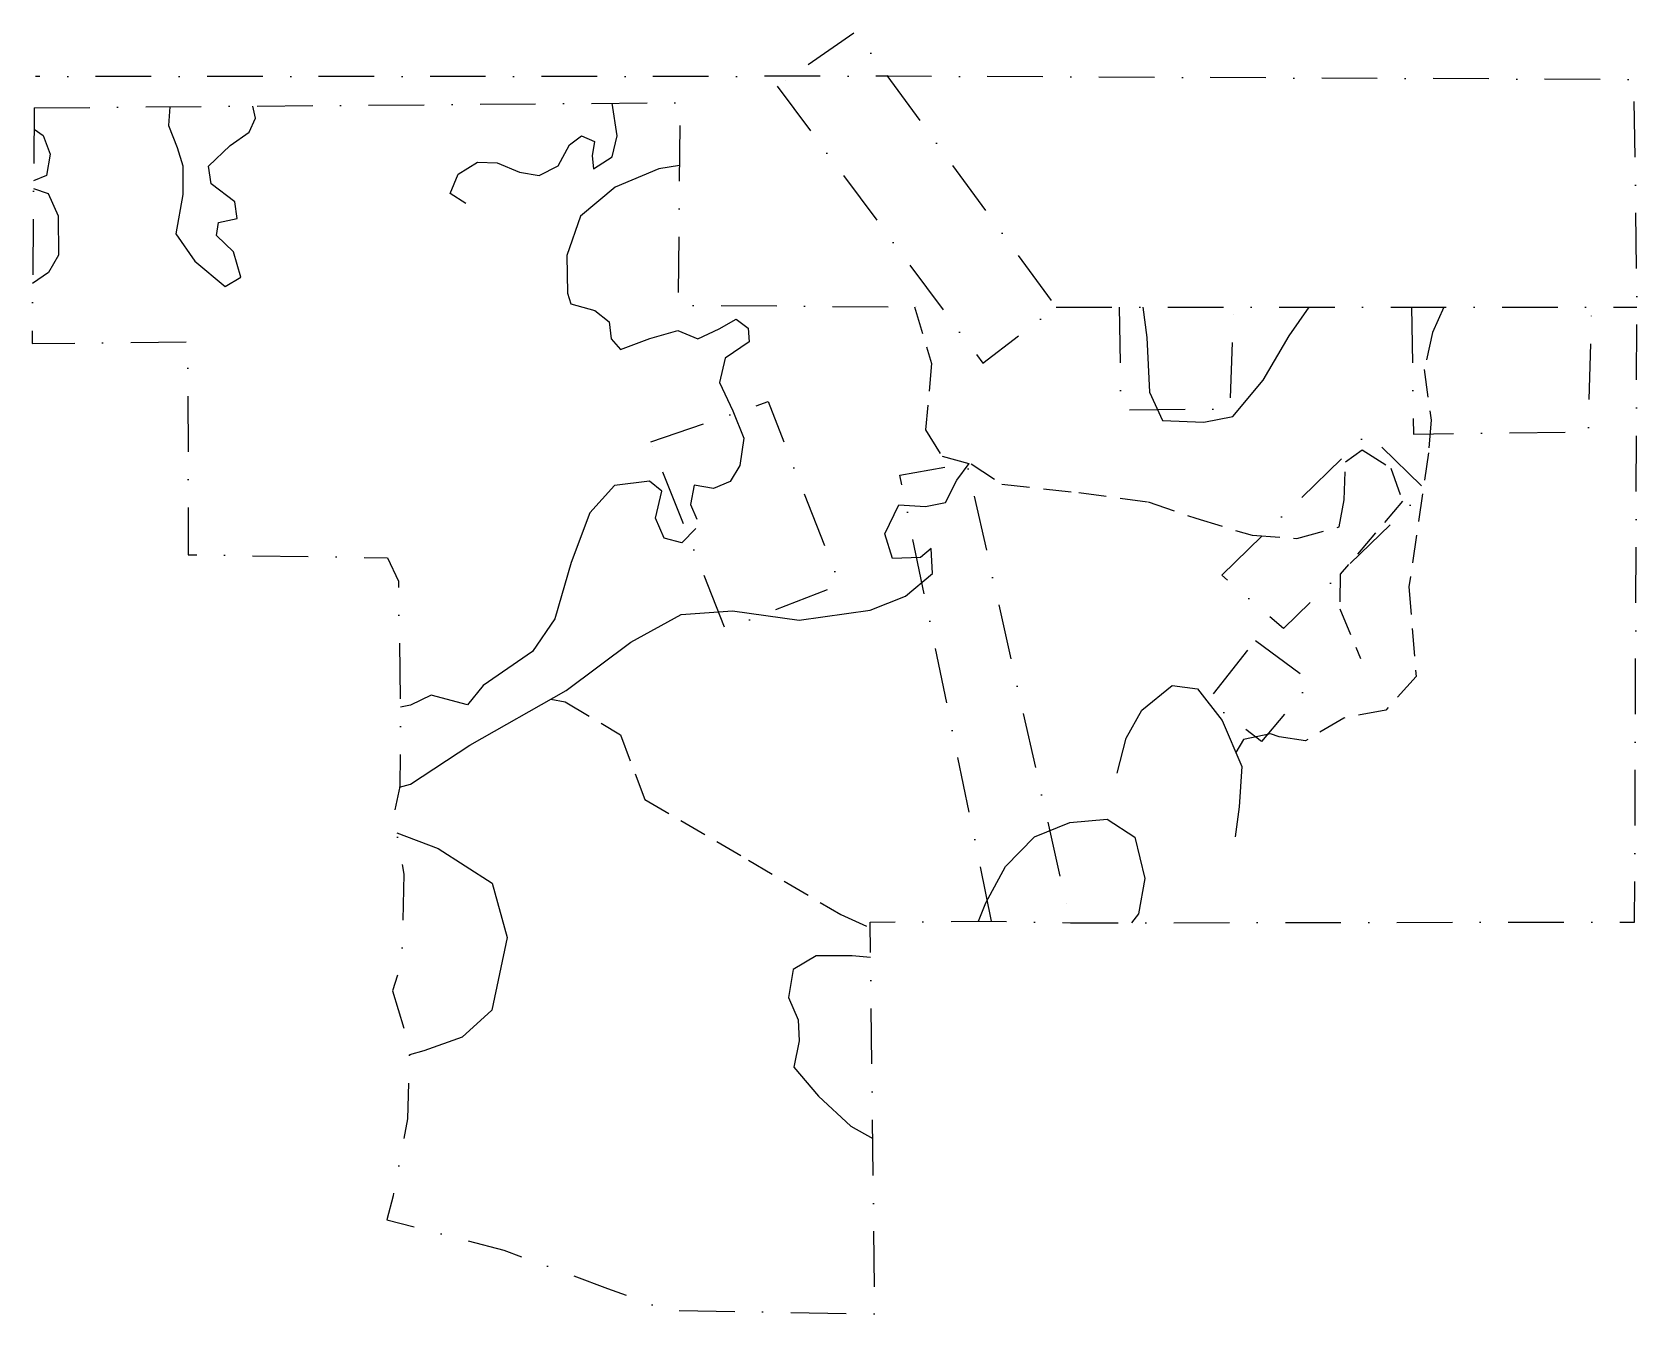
# Model space of a CAD drawing. Header units: metres. Extents: x 650 to 1371, y -1756 to -1180.
import ezdxf

# ---------------------------------------------------------------- set-up
doc = ezdxf.new("R2010")
doc.units = ezdxf.units.M
doc.header["$LTSCALE"] = 25
doc.header["$MEASUREMENT"] = 0
doc.linetypes.add('GESTRICHELT', pattern=[0.75, 0.5, -0.25])
doc.linetypes.add('STRICHPUNKTX2', pattern=[2, 1, -0.5, 0, -0.5])
for name, color, linetype in [('BEFUND', 1, 'CONTINUOUS'), ('BEFUND_UNSICHER', 1, 'GESTRICHELT'), ('GRABUNGSGRENZE', 3, 'STRICHPUNKTX2')]:
    doc.layers.add(name, color=color, linetype=linetype)

msp = doc.modelspace()

# ---------------------------------------------------------------- linework, layer by layer
at = {"layer": 'BEFUND'}
for points in [[(844.89, -1256.81), (837.94, -1252.32), (841.42, -1243.54), (850.2, -1238.13), (858.98, -1238.44), (869.09, -1242.63), (877.87, -1244.16), (886.45, -1239.78), (891.45, -1230.39), (896.87, -1226.41), (902.68, -1228.86), (901.66, -1235.29), (902.27, -1241.21), (910.75, -1235.8), (912.89, -1226.31), (910.72, -1211.66)], [(711.91, -1213.27), (711.25, -1221.75), (715.12, -1231.65), (717.67, -1239.82), (717.77, -1252.79), (714.6, -1270.45), (723.07, -1282.71), (736.75, -1294.05), (743.79, -1289.86), (740.53, -1278.53), (732.88, -1271.17), (733.8, -1265.25), (742.07, -1263.52), (741.15, -1255.96), (730.43, -1247.89), (729.21, -1239.93), (739.02, -1230.74), (747.59, -1224.72), (750.35, -1218.39), (749.12, -1212.97)], [(650.82, -1223.28), (654.89, -1226.22), (658.05, -1234.6), (656.41, -1244.19), (650.61, -1246.56)], [(940.92, -1239.62), (931.68, -1241.12), (911.97, -1249.49), (896.44, -1262.45), (890.31, -1280.21), (890.61, -1297.06), (892.04, -1301.96), (902.86, -1304.82), (909.4, -1310.03), (910.31, -1317.59), (914.39, -1322.39), (927.67, -1317.49), (940.23, -1313.92), (949.21, -1317.6), (958.81, -1313.11), (966.37, -1308.82), (971.78, -1312.81), (972.29, -1318.93), (961.46, -1326.38), (959.01, -1337.21), (964.93, -1349.97), (969.92, -1362.33), (968.08, -1374.58), (963.79, -1381.83), (956.24, -1384.99), (947.56, -1383.45), (945.92, -1392.13), (948.78, -1398.77)], [(650.58, -1250.04), (657.23, -1252.26), (661.71, -1262.27), (661.81, -1280.03), (657.32, -1287.79), (650.2, -1292.73)], [(1149.26, -1303.44), (1150.96, -1317.05), (1152.18, -1341.66), (1158.1, -1354.42), (1176.68, -1355.04), (1189.75, -1352.49), (1203.34, -1336.27), (1214.98, -1316.26), (1224.03, -1303.41)], [(815.15, -1519.2), (819.99, -1517.98), (846.75, -1500.43), (889.94, -1475.84), (919.15, -1454), (941.72, -1441.65), (964.79, -1440.02), (994.81, -1444.12), (1026.67, -1439.64), (1042.49, -1433.31), (1054.65, -1423.1), (1054.14, -1411.97), (1049.24, -1415.96), (1036.68, -1416.46), (1033.21, -1405.33), (1039.55, -1392.26), (1051.6, -1392.98), (1060.48, -1391.25), (1065.59, -1381.14), (1071.13, -1373.66)], [(948.37, -1402.96), (942.04, -1409.39), (934.07, -1407.24), (930.2, -1398.35), (933.06, -1386.1), (927.44, -1381.61), (911.72, -1383.65), (900.59, -1395.89), (892.21, -1418.25), (884.95, -1443.57), (874.94, -1458.27), (852.68, -1473.58), (845.73, -1482.25), (829.4, -1477.86), (820, -1482.35), (815.48, -1483.27)], [(1137.73, -1512.98), (1141.72, -1497.26), (1148.76, -1484.7), (1162.45, -1473.48), (1173.78, -1475.01), (1184.91, -1489.31), (1193.68, -1509.94), (1192.45, -1528.11), (1190.71, -1541.59)], [(1075.38, -1579.57), (1078.59, -1571.26), (1087.48, -1554.93), (1100.55, -1541.56), (1116.48, -1535.13), (1133.13, -1533.6), (1145.68, -1541.67), (1150.17, -1560.26), (1147.31, -1576.29), (1144.2, -1580.22)], [(813.84, -1539.82), (832.54, -1546.88), (856.73, -1562.41), (863.56, -1586.81), (856.61, -1619.58), (843.23, -1631.63), (825.97, -1637.85), (819.55, -1639.61)], [(1026.82, -1595.86), (1018.55, -1595.13), (1002.32, -1595.13), (992.1, -1601.25), (989.96, -1613.81), (994.34, -1623.92), (994.75, -1633.41), (992.4, -1645.15), (1003.42, -1658.23), (1018.01, -1671.71), (1027.83, -1677.27)]]:
    msp.add_lwpolyline(points, dxfattribs=at)
at = {"layer": 'BEFUND_UNSICHER'}
for points in [[(1046.65, -1303.26), (1054.27, -1328.76), (1051.5, -1358.58), (1058.95, -1370.42), (1072.02, -1373.9), (1085.9, -1382.99), (1120.41, -1386.78), (1151.55, -1390.97), (1172.99, -1398.33), (1198.31, -1406), (1218.42, -1407.43), (1237.42, -1402.23), (1239.67, -1389.98), (1240.28, -1372.93), (1247.84, -1367.62), (1260.7, -1375.8), (1266.01, -1390.71), (1237.92, -1423.47), (1237.71, -1438.99), (1246.99, -1461.35)], [(1284.46, -1303.38), (1279.41, -1314.85), (1275.73, -1331.49), (1278.78, -1354.16), (1277.65, -1368.86), (1268.85, -1429.2), (1272.01, -1469.43), (1258.52, -1484.64), (1239.53, -1488.2), (1222.38, -1498.41), (1210.53, -1496.67), (1206.65, -1495.34), (1194.4, -1497.89), (1191.04, -1503.73)], [(883.19, -1479.68), (889.63, -1480.84), (914.44, -1495.75), (925.35, -1524.86), (971.9, -1552.03), (1013.55, -1576.55), (1026.65, -1582.48)]]:
    msp.add_lwpolyline(points, dxfattribs=at)
at = {"layer": 'GRABUNGSGRENZE', "flags": 128}
for points in [[(984.88, -1203.97), (1077.24, -1328.57), (1110.33, -1303.46), (1020.12, -1179.68), (984.88, -1203.97)], [(650.91, -1213.77), (649.95, -1319.75), (719.89, -1318.95), (720.17, -1414.72), (809.71, -1416.08), (814.61, -1426.6), (815.61, -1491.53), (815.19, -1519), (812.43, -1531.86), (817.12, -1558.31), (816.18, -1598.03), (811.89, -1610.79), (819.64, -1636.52), (818.71, -1668.48), (812.27, -1702.98), (809.41, -1713.81), (861.99, -1727.51), (908.64, -1744.67), (935.49, -1754.48), (1028.81, -1756.15), (1026.62, -1579.92), (1081.24, -1579.53), (1116.67, -1580.26), (1370.29, -1579.93), (1371.3, -1303.34), (1370.01, -1201.04), (1034.71, -1199.5), (991.22, -1199.58), (651.53, -1199.68)], [(650.91, -1213.77), (941.18, -1211.41), (940.33, -1302.59), (1059.18, -1303.34)], [(1138.56, -1303.45), (1139.31, -1349.62), (1188.42, -1349.12), (1190.1, -1303.42)], [(1269.95, -1303.39), (1270.92, -1360.49), (1349.54, -1359.49), (1350.95, -1303.35)], [(928.06, -1363.95), (980.75, -1345.89), (1013.09, -1428.2), (961.63, -1448.29), (928.06, -1363.95)], [(1184.72, -1423.86), (1250.29, -1360.17), (1276.42, -1385.6), (1212.49, -1447.97), (1184.72, -1423.86)], [(1081.24, -1579.53), (1039.96, -1378.89), (1070.18, -1373.69), (1116.67, -1580.26)], [(1199.83, -1453.27), (1224.94, -1471.96), (1202.57, -1498.71), (1178.58, -1480.32), (1199.83, -1453.27)]]:
    msp.add_lwpolyline(points, dxfattribs=at)
at = {"layer": 'GRABUNGSGRENZE'}
msp.add_lwpolyline([(1110.33, -1303.46), (1371.3, -1303.34)], dxfattribs=at)

doc.saveas('drawing.dxf')
